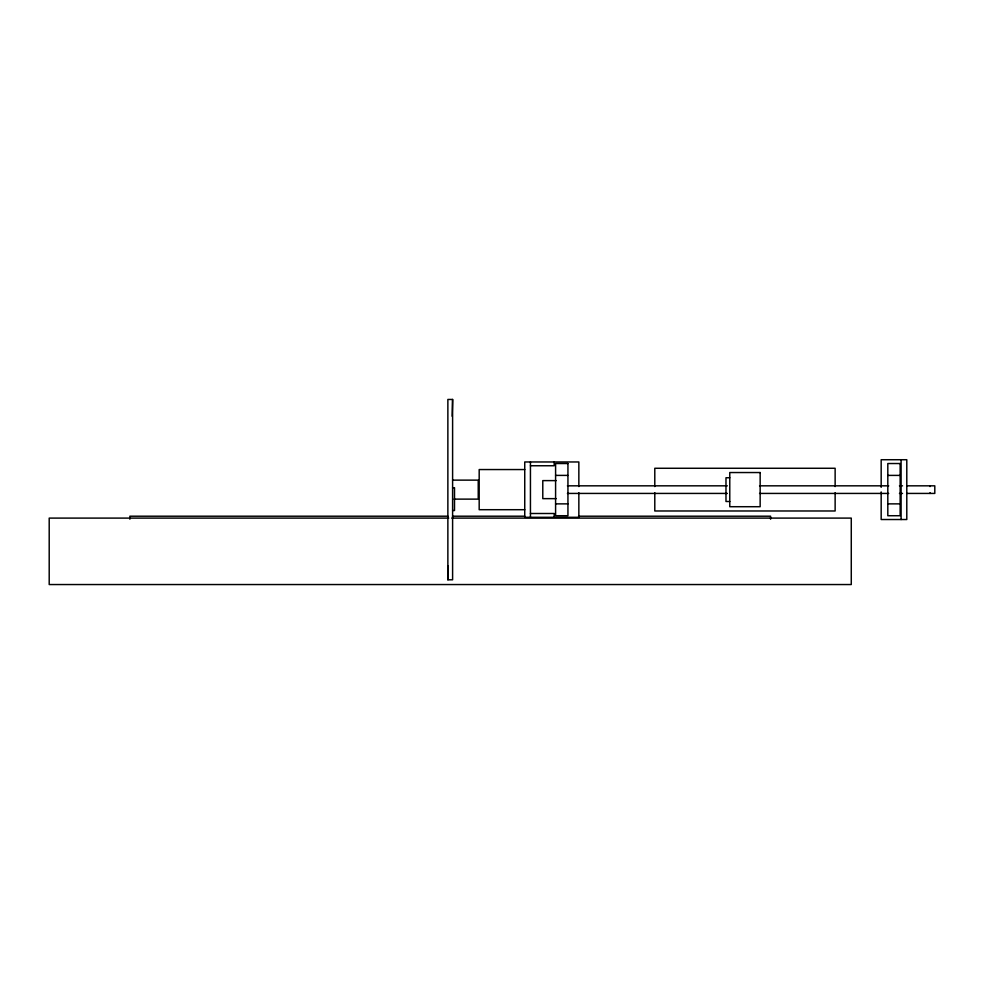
<?xml version="1.0" encoding="UTF-8"?>
<svg xmlns="http://www.w3.org/2000/svg" width="984" height="984" viewBox="0 0 984 984"><rect width="100%" height="100%" fill="white"/><g stroke="black" fill="none" stroke-linecap="round" stroke-linejoin="round"><path stroke-width="1.48" d="M447.868 579.797L447.868 399.455L452.603 399.455L452.603 579.797L447.868 579.797L448.224 566.046M452.16 416.269L452.603 399.455M530.438 465.752L554.177 465.752L554.177 461.963M524.743 469.553L479.183 469.553L479.183 509.7L524.743 509.7M555.591 475.395L567.94 475.395M887.814 475.395L900.151 475.395M729.771 477.757L725.983 477.757L725.983 501.496L729.771 501.496M452.603 480.131L478.236 480.131L478.236 499.122L454.116 499.122M556.132 480.61L542.787 480.61L542.787 498.642L556.132 498.642M567.424 485.825L727.336 485.825M759.562 485.825L888.687 485.825M899.45 485.825L902.525 485.825M907.014 485.825L934.8 485.825L934.8 493.427L907.014 493.427M452.603 487.732L454.51 487.732L454.51 510.512L452.603 510.512M567.424 493.427L727.336 493.427M759.562 493.427L888.687 493.427M899.45 493.427L902.525 493.427M555.591 503.869L567.94 503.869M887.814 503.869L900.151 503.869M530.438 513.5L554.177 513.5L554.177 517.301M447.929 516.206L129.876 516.206L129.876 519.22M452.542 516.206L524.755 516.206M578.531 516.206L770.595 516.206L770.595 519.22M448.704 518.101L49.2 518.101L49.2 584.545L851.271 584.545L851.271 518.101L451.767 518.101M930.052 485.825L930.052 486.551M930.052 492.701L930.052 493.427M901.098 459.725L901.098 519.527M881.172 487.326L881.172 459.725L906.793 459.725L906.793 519.527L881.172 519.527L881.172 491.926M835.133 486.576L835.133 468.273L654.791 468.273L654.791 486.576M835.133 492.677L835.133 510.979L654.791 510.979L654.791 492.677M578.85 486.551L578.85 461.963L524.743 461.963L524.743 517.301L578.85 517.301L578.85 492.701M530.438 461.963L530.438 517.301M567.94 463.526L555.591 463.526L555.591 515.727L567.94 515.727L567.94 463.526M900.151 463.526L887.814 463.526L887.814 515.727L900.151 515.727L900.151 463.526M760.152 472.541L729.771 472.541L729.771 506.711L760.152 506.711L760.152 472.541"/></g></svg>
